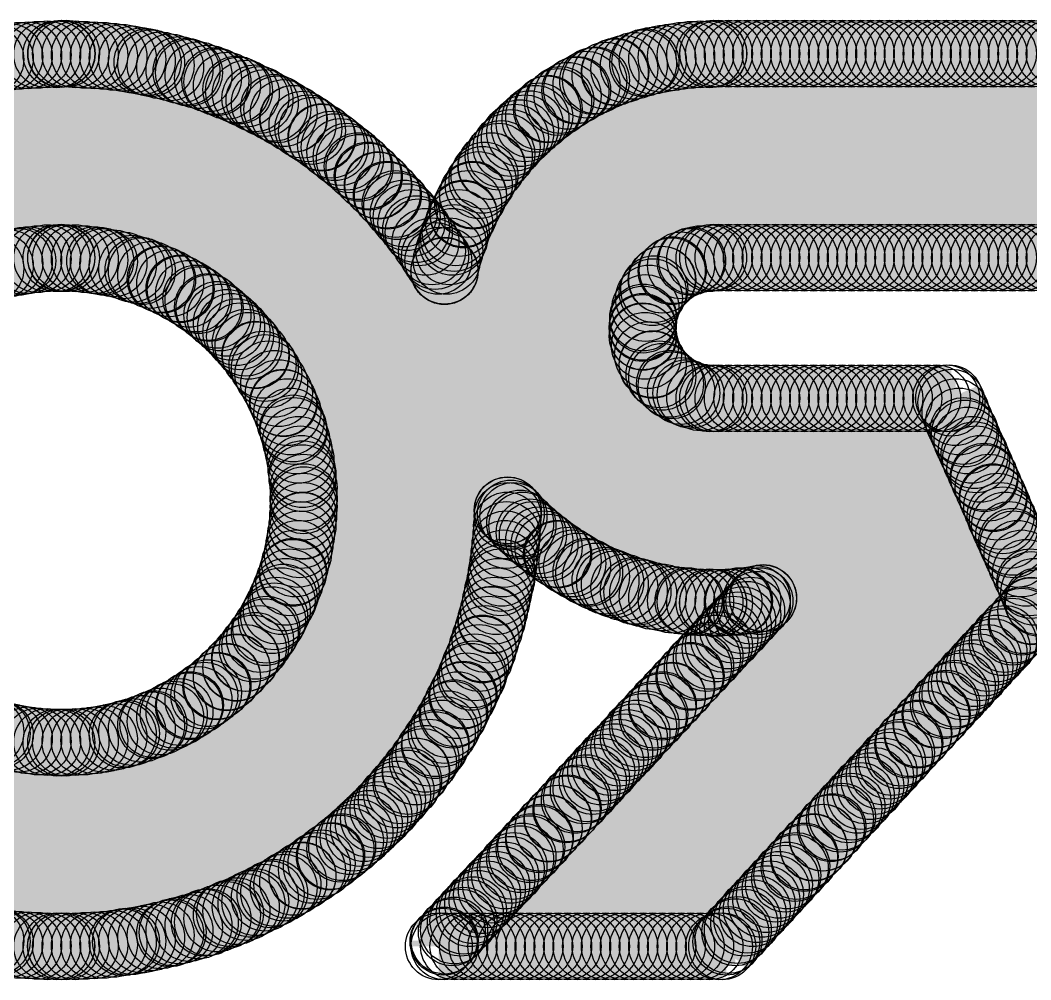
# Model space of a CAD drawing. Extents: x 100 to 134.1, y 89.7 to 148.
# Drawn here: x 130.424 to 131.935, y 115.037 to 116.472 of the extents above; entities that cross this region are included whole.
import ezdxf

# ---------------------------------------------------------------- set-up
doc = ezdxf.new("R2010")
doc.units = 0
doc.layers.get('0').update_dxf_attribs({"linetype": 'CONTINUOUS'})
doc.layers.add('SILK-BOTTOM_PHO', color=5, linetype='CONTINUOUS')

# ---------------------------------------------------------------- blocks, each defined once
blk = doc.blocks.new('ROUND_1')
blk.add_circle((0, 0), 0.05)

msp = doc.modelspace()

# ---------------------------------------------------------------- linework, layer by layer
at = {"layer": 'SILK-BOTTOM_PHO', "const_width": 0.100076}
for points in [[(130.48615, 116.421916, 0.2787557), (129.894838, 116.064538)], [(131.058412, 116.096542, 0.2637967), (130.485642, 116.421408)], [(131.460494, 116.421916, 0.3539943), (131.058666, 116.096542)], [(130.485642, 116.116862, 0.4142136), (130.122676, 115.753896)], [(130.8481, 115.753896, 0.4152423), (130.485642, 116.1161)], [(131.46024, 116.116862, 0.4142136), (131.35483, 116.011452)], [(131.35483, 116.011452, 0.410706), (131.46024, 115.906296)], [(130.123438, 115.753896, 0.412169), (130.485642, 115.391438)], [(130.485642, 115.391438, 0.4142136), (130.8481, 115.753896)], [(130.485642, 115.086638, 0.4076518), (131.1529, 115.73891)], [(131.153154, 115.738656, 0.213423), (131.460238, 115.60064)], [(131.459986, 115.60048, 0.0455174), (131.53467, 115.607292)], [(129.894584, 115.443508, 0.2778075), (130.485388, 115.086638)]]:
    msp.add_lwpolyline(points, format="xyb", dxfattribs=at)
for points in [[(130.614674, 116.409216), (130.356864, 116.409216)], [(130.379724, 116.41328), (130.379724, 116.100352)], [(130.393694, 116.414804), (130.393694, 116.104416)], [(130.407918, 116.41709), (130.407918, 116.108226)], [(130.422142, 116.418614), (130.422142, 116.110512)], [(130.436112, 116.419376), (130.436112, 116.113052)], [(130.450336, 116.420138), (130.450336, 116.114576)], [(130.46456, 116.4209), (130.46456, 116.1161)], [(130.47853, 116.4209), (130.47853, 116.1161)], [(130.492754, 116.421916), (130.492754, 116.1161)], [(130.506978, 116.4209), (130.506978, 116.1161)], [(130.520948, 116.420138), (130.520948, 116.114576)], [(130.535172, 116.419376), (130.535172, 116.113052)], [(130.549396, 116.418614), (130.549396, 116.110512)], [(130.56362, 116.41709), (130.56362, 116.108226)], [(130.57759, 116.415566), (130.57759, 116.105178)], [(130.591814, 116.41328), (130.591814, 116.100352)], [(130.606038, 116.41074), (130.606038, 116.096542)], [(130.620008, 116.407692), (130.620008, 116.090954)], [(131.355592, 116.407692), (131.355592, 116.024152)], [(132.290058, 116.409216), (131.358894, 116.409216)], [(131.369816, 116.411502), (131.369816, 116.065046)], [(131.38404, 116.414042), (131.38404, 116.083842)], [(131.398264, 116.416328), (131.398264, 116.096542)], [(131.412234, 116.418614), (131.412234, 116.105178)], [(131.426458, 116.420138), (131.426458, 116.110512)], [(131.440682, 116.4209), (131.440682, 116.114576)], [(131.454652, 116.4209), (131.454652, 116.1161)], [(132.290058, 116.421916), (131.46024, 116.421916)], [(131.468876, 116.421916), (131.468876, 116.116862)], [(131.4831, 116.421916), (131.4831, 116.116862)], [(131.49707, 116.421916), (131.49707, 116.116862)], [(131.511294, 116.421916), (131.511294, 116.116862)], [(131.525518, 116.421916), (131.525518, 116.116862)], [(131.539488, 116.421916), (131.539488, 116.116862)], [(131.553712, 116.421916), (131.553712, 116.116862)], [(131.567936, 116.421916), (131.567936, 116.116862)], [(131.58216, 116.421916), (131.58216, 116.116862)], [(131.59613, 116.421916), (131.59613, 116.116862)], [(131.610354, 116.421916), (131.610354, 116.116862)], [(131.624578, 116.421916), (131.624578, 116.116862)], [(131.638548, 116.421916), (131.638548, 116.116862)], [(131.652772, 116.421916), (131.652772, 116.116862)], [(131.666996, 116.421916), (131.666996, 116.116862)], [(131.680966, 116.421916), (131.680966, 116.116862)], [(131.69519, 116.421916), (131.69519, 116.116862)], [(131.709414, 116.421916), (131.709414, 116.116862)], [(131.723384, 116.421916), (131.723384, 116.116862)], [(131.737608, 116.421916), (131.737608, 116.116862)], [(131.751832, 116.421916), (131.751832, 116.116862)], [(131.766056, 116.421916), (131.766056, 116.116862)], [(131.780026, 116.421916), (131.780026, 116.116862)], [(131.79425, 116.421916), (131.79425, 116.116862)], [(131.808474, 116.421916), (131.808474, 116.116862)], [(131.822444, 116.421916), (131.822444, 116.116862)], [(131.836668, 116.421916), (131.836668, 116.116862)], [(131.850892, 116.421916), (131.850892, 116.116862)], [(131.864862, 116.421916), (131.864862, 116.116862)], [(131.879086, 116.421916), (131.879086, 116.116862)], [(131.89331, 116.421916), (131.89331, 116.116862)], [(131.90728, 116.421916), (131.90728, 116.116862)], [(131.921504, 116.421916), (131.921504, 116.116862)], [(131.935728, 116.421916), (131.935728, 116.116862)], [(131.949952, 116.421916), (131.949952, 116.116862)], [(131.963922, 116.421916), (131.963922, 116.116862)], [(131.978146, 116.421916), (131.978146, 116.116862)], [(130.67284, 116.394992), (130.298698, 116.394992)], [(130.634232, 116.40439), (130.634232, 116.084604)], [(130.648456, 116.401342), (130.648456, 116.078254)], [(130.662426, 116.397532), (130.662426, 116.070634)], [(130.67665, 116.393468), (130.67665, 116.06276)], [(131.313174, 116.39423), (131.313174, 115.628166)], [(132.290058, 116.394992), (131.313936, 116.394992)], [(131.327398, 116.399056), (131.327398, 115.62334)], [(131.341622, 116.403628), (131.341622, 115.618514)], [(130.71602, 116.381022), (130.255518, 116.381022)], [(130.690874, 116.389658), (130.690874, 116.053108)], [(130.705098, 116.384832), (130.705098, 116.042948)], [(130.719068, 116.379244), (130.719068, 116.031264)], [(132.290058, 116.381022), (131.280916, 116.381022)], [(131.28498, 116.381784), (131.28498, 115.63985)], [(131.299204, 116.388896), (131.299204, 115.6335)], [(130.751326, 116.366798), (130.219958, 116.366798)], [(130.733292, 116.37391), (130.733292, 116.019326)], [(130.747516, 116.368322), (130.747516, 116.005356)], [(130.761486, 116.361972), (130.761486, 115.989608)], [(132.290058, 116.366798), (131.254246, 116.366798)], [(131.256786, 116.36756), (131.256786, 115.654836)], [(131.270756, 116.375434), (131.270756, 115.646962)], [(130.78206, 116.352574), (130.189478, 116.352574)], [(130.77571, 116.355114), (130.77571, 115.971574)], [(130.789934, 116.348002), (130.789934, 115.951762)], [(131.228338, 116.349526), (131.228338, 115.67287)], [(132.290058, 116.352574), (131.23164, 116.352574)], [(131.242562, 116.358924), (131.242562, 115.663472)], [(130.80873, 116.338604), (130.162808, 116.338604)], [(130.803904, 116.34089), (130.803904, 115.92814)], [(130.818128, 116.333016), (130.818128, 115.899184)], [(132.290058, 116.338604), (131.211828, 116.338604)], [(131.214114, 116.339366), (131.214114, 115.68303)], [(130.833114, 116.32438), (130.138424, 116.32438)], [(130.832352, 116.32438), (130.832352, 115.861338)], [(131.18592, 116.316506), (131.18592, 115.70589)], [(132.290058, 116.32438), (131.194556, 116.32438)], [(131.200144, 116.32819), (131.200144, 115.693952)], [(130.854958, 116.310156), (130.116326, 116.310156)], [(130.846322, 116.315744), (130.846322, 115.793012)], [(130.860546, 116.306346), (130.860546, 115.201192)], [(131.171696, 116.303044), (131.171696, 115.719098)], [(132.290058, 116.310156), (131.178808, 116.310156)], [(130.875532, 116.296186), (130.096006, 116.296186)], [(130.87477, 116.296948), (130.87477, 115.210844)], [(131.157726, 116.288312), (131.157726, 115.734084)], [(132.290058, 116.296186), (131.163822, 116.296186)], [(130.894328, 116.281962), (130.076956, 116.281962)], [(130.888994, 116.285772), (130.888994, 115.221766)], [(130.902964, 116.27485), (130.902964, 115.232688)], [(131.143502, 116.271802), (131.143502, 115.637564)], [(132.290058, 116.281962), (131.151376, 116.281962)], [(130.912362, 116.267738), (130.058922, 116.267738)], [(130.917188, 116.263928), (130.917188, 115.243864)], [(132.290058, 116.267738), (131.139692, 116.267738)], [(130.928872, 116.253514), (130.042412, 116.253514)], [(130.931412, 116.251228), (130.931412, 115.25631)], [(132.290058, 116.253514), (131.128516, 116.253514)], [(131.129278, 116.253514), (131.129278, 115.575334)], [(130.943858, 116.239544), (130.027426, 116.239544)], [(130.945382, 116.23802), (130.945382, 115.269772)], [(131.115308, 116.233194), (131.115308, 115.53063)], [(132.290058, 116.239544), (131.118356, 116.239544)], [(130.972306, 116.211096), (129.999232, 116.211096)], [(130.958844, 116.22532), (130.012694, 116.22532)], [(130.959606, 116.224558), (130.959606, 115.28298)], [(132.290058, 116.211096), (131.101084, 116.211096)], [(132.290058, 116.22532), (131.10972, 116.22532)], [(130.985514, 116.197126), (129.98577, 116.197126)], [(130.97383, 116.209572), (130.97383, 115.297966)], [(132.290058, 116.197126), (131.093972, 116.197126)], [(131.101084, 116.209572), (131.101084, 115.493546)], [(130.997452, 116.182902), (129.974086, 116.182902)], [(130.9878, 116.193824), (130.9878, 115.313714)], [(132.290058, 116.182902), (131.08686, 116.182902)], [(131.08686, 116.181378), (131.08686, 115.463066)], [(131.009136, 116.168678), (129.962402, 116.168678)], [(131.002024, 116.177314), (131.002024, 115.330224)], [(132.290058, 116.168678), (131.08051, 116.168678)], [(131.020058, 116.154708), (129.951226, 116.154708)], [(131.016248, 116.15928), (131.016248, 115.348258)], [(132.290058, 116.154708), (131.075176, 116.154708)], [(131.030218, 116.140484), (129.941066, 116.140484)], [(131.030218, 116.140484), (131.030218, 115.367054)], [(132.290058, 116.140484), (131.07035, 116.140484)], [(131.07289, 116.146072), (131.07289, 115.43538)], [(131.03987, 116.12626), (129.931668, 116.12626)], [(132.290058, 116.12626), (131.065778, 116.12626)], [(130.427476, 116.112036), (129.92227, 116.112036)], [(131.049268, 116.112036), (130.543808, 116.112036)], [(131.044442, 116.119148), (131.044442, 115.387628)], [(131.428744, 116.112036), (131.061714, 116.112036)], [(131.985258, 116.116862), (131.46024, 116.116862)], [(131.399788, 116.098066), (130.601212, 116.098066)], [(131.058666, 116.097304), (131.058666, 115.410234)], [(131.383278, 116.083842), (130.636518, 116.083842)], [(131.372102, 116.069618), (130.664204, 116.069618)], [(131.364228, 116.055648), (130.687572, 116.055648)], [(131.358894, 116.041424), (130.707384, 116.041424)], [(131.355592, 116.0272), (130.723894, 116.0272)], [(131.35483, 116.01323), (130.739642, 116.01323)], [(131.35483, 115.999006), (130.75285, 115.999006)], [(131.358132, 115.984782), (130.76555, 115.984782)], [(131.355592, 115.998244), (131.355592, 115.614704)], [(131.362704, 115.970812), (130.776472, 115.970812)], [(131.369816, 115.956588), (130.786632, 115.956588)], [(131.369816, 115.95735), (131.369816, 115.61064)], [(131.379976, 115.942364), (130.795268, 115.942364)], [(131.395724, 115.92814), (130.803904, 115.92814)], [(131.38404, 115.938554), (131.38404, 115.608354)], [(131.398264, 115.925854), (131.398264, 115.605306)], [(131.420108, 115.91417), (130.811016, 115.91417)], [(131.412234, 115.917218), (131.412234, 115.603782)], [(131.426458, 115.91163), (131.426458, 115.602004)], [(131.816348, 115.899946), (130.817366, 115.899946)], [(131.440682, 115.90782), (131.440682, 115.601242)], [(131.454652, 115.906296), (131.454652, 115.601242)], [(131.813046, 115.906296), (131.46024, 115.906296)], [(131.468876, 115.906296), (131.468876, 115.60048)], [(131.4831, 115.906296), (131.4831, 115.601242)], [(131.49707, 115.906296), (131.49707, 115.602004)], [(131.511294, 115.906296), (131.511294, 115.603782)], [(131.525518, 115.906296), (131.525518, 115.606068)], [(131.539488, 115.906296), (131.539488, 115.15725)], [(131.553712, 115.906296), (131.553712, 115.172998)], [(131.567936, 115.906296), (131.567936, 115.187984)], [(131.58216, 115.906296), (131.58216, 115.203732)], [(131.59613, 115.906296), (131.59613, 115.218718)], [(131.610354, 115.906296), (131.610354, 115.234212)], [(131.624578, 115.906296), (131.624578, 115.249198)], [(131.638548, 115.906296), (131.638548, 115.264946)], [(131.652772, 115.906296), (131.652772, 115.280694)], [(131.666996, 115.906296), (131.666996, 115.29568)], [(131.680966, 115.906296), (131.680966, 115.311428)], [(131.69519, 115.906296), (131.69519, 115.32616)], [(131.709414, 115.906296), (131.709414, 115.341908)], [(131.723384, 115.906296), (131.723384, 115.356894)], [(131.737608, 115.906296), (131.737608, 115.372642)], [(131.751832, 115.906296), (131.751832, 115.38839)], [(131.766056, 115.906296), (131.766056, 115.403376)], [(131.780026, 115.906296), (131.780026, 115.41887)], [(131.79425, 115.906296), (131.79425, 115.433856)], [(131.808474, 115.906296), (131.808474, 115.449604)], [(131.813046, 115.906296), (131.947412, 115.60048)], [(131.822444, 115.885722), (130.823716, 115.885722)], [(131.822444, 115.885722), (131.822444, 115.46459)], [(131.828032, 115.871752), (130.828288, 115.871752)], [(131.834382, 115.857528), (130.833114, 115.857528)], [(131.836668, 115.853718), (131.836668, 115.480338)], [(131.840478, 115.843304), (130.836924, 115.843304)], [(131.846828, 115.829334), (130.840226, 115.829334)], [(131.850892, 115.82146), (131.850892, 115.495324)], [(131.853178, 115.81511), (130.843274, 115.81511)], [(131.859528, 115.800886), (130.844798, 115.800886)], [(131.864862, 115.789202), (131.864862, 115.511072)], [(131.865624, 115.786916), (130.846322, 115.786916)], [(131.871974, 115.772692), (130.8481, 115.772692)], [(131.878324, 115.758468), (130.8481, 115.758468)], [(131.884674, 115.744244), (130.8481, 115.744244)], [(131.879086, 115.756944), (131.879086, 115.526566)], [(131.1529, 115.730274), (130.847338, 115.730274)], [(131.890008, 115.730274), (131.161536, 115.730274)], [(131.152138, 115.71605), (130.846322, 115.71605)], [(130.846322, 115.715288), (130.846322, 115.191794)], [(131.896358, 115.71605), (131.174998, 115.71605)], [(131.89331, 115.723924), (131.89331, 115.541552)], [(131.151376, 115.701826), (130.844036, 115.701826)], [(131.902708, 115.701826), (131.190746, 115.701826)], [(131.149852, 115.687856), (130.84175, 115.687856)], [(131.909058, 115.687856), (131.208018, 115.687856)], [(131.90728, 115.691666), (131.90728, 115.5573)], [(131.148328, 115.673632), (130.839464, 115.673632)], [(131.915154, 115.673632), (131.226814, 115.673632)], [(131.14655, 115.659408), (130.8354, 115.659408)], [(131.921504, 115.659408), (131.249674, 115.659408)], [(131.921504, 115.659408), (131.921504, 115.572286)], [(131.144264, 115.645438), (130.83159, 115.645438)], [(130.832352, 115.646962), (130.832352, 115.183158)], [(131.927854, 115.645438), (131.27482, 115.645438)], [(131.141978, 115.631214), (130.826764, 115.631214)], [(131.934204, 115.631214), (131.306062, 115.631214)], [(131.935728, 115.62715), (131.935728, 115.588034)], [(130.818128, 115.608354), (130.818128, 115.174522)], [(131.138676, 115.61699), (130.821176, 115.61699)], [(131.534916, 115.607592), (131.05003, 115.086638)], [(131.9403, 115.61699), (131.346956, 115.61699)], [(131.135628, 115.60302), (130.81508, 115.60302)], [(131.498848, 115.60302), (131.42341, 115.60302)], [(131.947412, 115.60048), (131.473702, 115.086638)], [(131.525518, 115.597432), (131.525518, 115.142264)], [(131.945888, 115.60302), (131.529328, 115.60302)], [(130.803904, 115.58016), (130.803904, 115.166648)], [(131.13258, 115.588796), (130.807968, 115.588796)], [(131.511294, 115.582446), (131.511294, 115.126516)], [(131.935728, 115.588796), (131.516882, 115.588796)], [(131.128516, 115.574572), (130.800856, 115.574572)], [(131.49707, 115.566698), (131.49707, 115.111022)], [(131.923028, 115.574572), (131.50342, 115.574572)], [(131.11988, 115.546378), (130.782822, 115.546378)], [(130.789934, 115.556538), (130.789934, 115.159536)], [(131.124706, 115.560348), (130.79222, 115.560348)], [(131.896358, 115.546378), (131.47675, 115.546378)], [(131.4831, 115.551712), (131.4831, 115.096036)], [(131.90982, 115.560348), (131.490212, 115.560348)], [(131.115308, 115.532154), (130.7719, 115.532154)], [(130.77571, 115.536218), (130.77571, 115.152678)], [(131.883912, 115.532154), (131.46405, 115.532154)], [(131.468876, 115.53698), (131.468876, 115.086638)], [(131.110482, 115.51793), (130.760724, 115.51793)], [(130.761486, 115.51793), (130.761486, 115.145566)], [(131.87045, 115.51793), (131.450842, 115.51793)], [(131.454652, 115.521232), (131.454652, 115.086638)], [(131.104132, 115.50396), (130.747516, 115.50396)], [(130.747516, 115.503198), (130.747516, 115.139216)], [(131.858004, 115.50396), (131.43738, 115.50396)], [(131.440682, 115.506246), (131.440682, 115.086638)], [(131.098798, 115.489736), (130.733292, 115.489736)], [(130.733292, 115.488974), (130.733292, 115.133628)], [(131.844542, 115.489736), (131.424934, 115.489736)], [(131.426458, 115.49126), (131.426458, 115.086638)], [(131.092448, 115.475512), (130.717544, 115.475512)], [(130.719068, 115.476274), (130.719068, 115.128294)], [(131.831842, 115.475512), (131.411472, 115.475512)], [(131.412234, 115.475512), (131.412234, 115.086638)], [(131.085336, 115.461542), (130.69951, 115.461542)], [(130.705098, 115.465352), (130.705098, 115.122706)], [(131.818634, 115.461542), (131.398264, 115.461542)], [(131.398264, 115.460526), (131.398264, 115.086638)], [(130.67665, 115.445794), (130.67665, 115.11407)], [(131.078224, 115.447318), (130.678174, 115.447318)], [(130.690874, 115.455192), (130.690874, 115.11788)], [(131.38404, 115.445032), (131.38404, 115.086638)], [(131.805172, 115.447318), (131.384802, 115.447318)], [(130.648456, 115.430046), (130.648456, 115.106196)], [(131.071112, 115.433094), (130.65379, 115.433094)], [(130.662426, 115.437158), (130.662426, 115.11026)], [(131.369816, 115.430046), (131.369816, 115.086638)], [(131.792726, 115.433094), (131.372102, 115.433094)], [(130.606038, 115.412012), (130.606038, 115.096798)], [(130.620008, 115.417346), (130.620008, 115.099846)], [(131.063238, 115.41887), (130.62331, 115.41887)], [(130.634232, 115.422934), (130.634232, 115.103148)], [(131.355592, 115.41506), (131.355592, 115.086638)], [(131.779264, 115.41887), (131.358894, 115.41887)], [(130.389122, 115.4049), (129.916682, 115.4049)], [(130.379724, 115.407186), (130.379724, 115.094512)], [(130.393694, 115.403376), (130.393694, 115.092734)], [(130.407918, 115.400074), (130.407918, 115.090448)], [(130.422142, 115.397026), (130.422142, 115.088924)], [(130.549396, 115.397026), (130.549396, 115.088924)], [(130.56362, 115.400074), (130.56362, 115.090448)], [(130.57759, 115.403376), (130.57759, 115.092734)], [(131.054602, 115.4049), (130.582416, 115.4049)], [(130.591814, 115.407186), (130.591814, 115.094512)], [(131.341622, 115.399312), (131.341622, 115.086638)], [(131.766818, 115.4049), (131.345432, 115.4049)], [(131.045204, 115.390676), (129.925318, 115.390676)], [(130.436112, 115.39474), (130.436112, 115.088162)], [(130.450336, 115.392962), (130.450336, 115.0874)], [(130.46456, 115.3922), (130.46456, 115.086638)], [(130.47853, 115.391438), (130.47853, 115.086638)], [(130.492754, 115.391438), (130.492754, 115.086638)], [(130.506978, 115.3922), (130.506978, 115.086638)], [(130.520948, 115.392962), (130.520948, 115.0874)], [(130.535172, 115.39474), (130.535172, 115.088162)], [(131.327398, 115.384326), (131.327398, 115.086638)], [(131.753356, 115.390676), (131.332986, 115.390676)], [(131.035806, 115.376452), (129.934716, 115.376452)], [(131.313174, 115.369594), (131.313174, 115.086638)], [(131.74091, 115.376452), (131.319524, 115.376452)], [(131.026408, 115.362482), (129.94513, 115.362482)], [(131.299204, 115.353846), (131.299204, 115.086638)], [(131.727448, 115.362482), (131.306062, 115.362482)], [(131.015486, 115.348258), (129.95529, 115.348258)], [(131.28498, 115.33886), (131.28498, 115.086638)], [(131.714748, 115.348258), (131.292854, 115.348258)], [(131.00431, 115.334034), (129.966974, 115.334034)], [(130.992626, 115.320064), (129.978912, 115.320064)], [(131.688078, 115.320064), (131.266946, 115.320064)], [(131.270756, 115.323112), (131.270756, 115.086638)], [(131.70154, 115.334034), (131.280154, 115.334034)], [(130.979926, 115.30584), (129.990596, 115.30584)], [(131.675632, 115.30584), (131.253484, 115.30584)], [(131.256786, 115.308126), (131.256786, 115.086638)], [(130.96748, 115.291616), (130.004058, 115.291616)], [(131.66217, 115.291616), (131.241038, 115.291616)], [(131.242562, 115.29314), (131.242562, 115.086638)], [(130.953256, 115.277646), (130.018028, 115.277646)], [(131.649724, 115.277646), (131.227576, 115.277646)], [(131.228338, 115.277646), (131.228338, 115.086638)], [(130.93827, 115.263422), (130.033014, 115.263422)], [(131.636262, 115.263422), (131.214114, 115.263422)], [(131.214114, 115.26266), (131.214114, 115.086638)], [(130.922776, 115.249198), (130.048762, 115.249198)], [(131.200144, 115.246912), (131.200144, 115.086638)], [(131.623816, 115.249198), (131.200906, 115.249198)], [(130.905504, 115.234974), (130.066034, 115.234974)], [(131.18592, 115.231926), (131.18592, 115.086638)], [(131.610354, 115.234974), (131.188206, 115.234974)], [(130.887216, 115.221004), (130.084068, 115.221004)], [(131.171696, 115.21694), (131.171696, 115.086638)], [(131.596892, 115.221004), (131.174998, 115.221004)], [(130.867658, 115.20678), (130.10388, 115.20678)], [(131.157726, 115.201192), (131.157726, 115.086638)], [(131.584446, 115.20678), (131.161536, 115.20678)], [(130.846322, 115.192556), (130.1242, 115.192556)], [(131.143502, 115.18646), (131.143502, 115.086638)], [(131.570984, 115.192556), (131.14909, 115.192556)], [(130.823716, 115.178586), (130.147822, 115.178586)], [(131.129278, 115.171474), (131.129278, 115.086638)], [(131.558538, 115.178586), (131.135628, 115.178586)], [(130.79857, 115.164362), (130.172968, 115.164362)], [(131.115308, 115.155726), (131.115308, 115.086638)], [(131.545076, 115.164362), (131.122166, 115.164362)], [(130.770122, 115.150138), (130.201162, 115.150138)], [(131.101084, 115.14074), (131.101084, 115.086638)], [(131.53263, 115.150138), (131.108958, 115.150138)], [(130.737864, 115.136168), (130.23342, 115.136168)], [(131.08686, 115.124992), (131.08686, 115.086638)], [(131.519168, 115.136168), (131.096258, 115.136168)], [(130.700272, 115.121944), (130.271266, 115.121944)], [(131.07289, 115.11026), (131.07289, 115.086638)], [(131.506468, 115.121944), (131.08305, 115.121944)], [(130.652266, 115.10772), (130.319018, 115.10772)], [(130.582416, 115.09375), (130.389122, 115.09375)], [(131.479798, 115.09375), (131.057142, 115.09375)], [(131.058666, 115.095274), (131.058666, 115.086638)], [(131.49326, 115.10772), (131.069588, 115.10772)], [(131.473702, 115.086638), (131.05003, 115.086638)]]:
    msp.add_lwpolyline(points, dxfattribs=at)

# ---------------------------------------------------------------- block references
at = {"layer": 'SILK-BOTTOM_PHO'}
for p in [(130.379724, 116.41328), (130.393694, 116.414804), (130.407918, 116.41709), (130.422142, 116.418614), (130.436112, 116.419376), (130.450336, 116.420138), (130.46456, 116.4209), (130.47853, 116.4209), (130.485642, 116.421916), (130.485642, 116.421408), (130.48615, 116.421916), (130.492754, 116.421916), (130.506978, 116.4209), (130.520948, 116.420138), (130.535172, 116.419376), (130.549396, 116.418614), (130.56362, 116.41709), (130.57759, 116.415566), (130.591814, 116.41328), (130.606038, 116.41074), (130.614674, 116.409216), (130.620008, 116.407692), (131.355592, 116.407692), (131.358894, 116.409216), (131.369816, 116.411502), (131.38404, 116.414042), (131.398264, 116.416328), (131.412234, 116.418614), (131.426458, 116.420138), (131.440682, 116.4209), (131.454652, 116.4209), (131.46024, 116.421916), (131.46024, 116.421916), (131.460494, 116.421916), (131.468876, 116.421916), (131.4831, 116.421916), (131.49707, 116.421916), (131.511294, 116.421916), (131.525518, 116.421916), (131.539488, 116.421916), (131.553712, 116.421916), (131.567936, 116.421916), (131.58216, 116.421916), (131.59613, 116.421916), (131.610354, 116.421916), (131.624578, 116.421916), (131.638548, 116.421916), (131.652772, 116.421916), (131.666996, 116.421916), (131.680966, 116.421916), (131.69519, 116.421916), (131.709414, 116.421916), (131.723384, 116.421916), (131.737608, 116.421916), (131.751832, 116.421916), (131.766056, 116.421916), (131.780026, 116.421916), (131.79425, 116.421916), (131.808474, 116.421916), (131.822444, 116.421916), (131.836668, 116.421916), (131.850892, 116.421916), (131.864862, 116.421916), (131.879086, 116.421916), (131.89331, 116.421916), (131.90728, 116.421916), (131.921504, 116.421916), (131.935728, 116.421916), (131.949952, 116.421916), (131.963922, 116.421916), (131.978146, 116.421916), (130.634232, 116.40439), (130.648456, 116.401342), (130.662426, 116.397532), (130.67284, 116.394992), (130.67665, 116.393468), (131.313174, 116.39423), (131.313936, 116.394992), (131.327398, 116.399056), (131.341622, 116.403628), (130.690874, 116.389658), (130.705098, 116.384832), (130.71602, 116.381022), (130.719068, 116.379244), (131.280916, 116.381022), (131.28498, 116.381784), (131.299204, 116.388896), (130.733292, 116.37391), (130.747516, 116.368322), (130.751326, 116.366798), (130.761486, 116.361972), (131.254246, 116.366798), (131.256786, 116.36756), (131.270756, 116.375434), (130.77571, 116.355114), (130.78206, 116.352574), (130.789934, 116.348002), (131.228338, 116.349526), (131.23164, 116.352574), (131.242562, 116.358924), (130.803904, 116.34089), (130.80873, 116.338604), (130.818128, 116.333016), (131.211828, 116.338604), (131.214114, 116.339366), (130.832352, 116.32438), (130.833114, 116.32438), (131.18592, 116.316506), (131.194556, 116.32438), (131.200144, 116.32819), (130.846322, 116.315744), (130.854958, 116.310156), (130.860546, 116.306346), (131.171696, 116.303044), (131.178808, 116.310156), (130.87477, 116.296948), (130.875532, 116.296186), (131.157726, 116.288312), (131.163822, 116.296186), (130.888994, 116.285772), (130.894328, 116.281962), (130.902964, 116.27485), (131.143502, 116.271802), (131.151376, 116.281962), (130.912362, 116.267738), (130.917188, 116.263928), (131.139692, 116.267738), (130.928872, 116.253514), (130.931412, 116.251228), (131.128516, 116.253514), (131.129278, 116.253514), (130.943858, 116.239544), (130.945382, 116.23802), (131.115308, 116.233194), (131.118356, 116.239544), (130.958844, 116.22532), (130.959606, 116.224558), (130.972306, 116.211096), (131.101084, 116.211096), (131.10972, 116.22532), (130.97383, 116.209572), (130.985514, 116.197126), (131.093972, 116.197126), (131.101084, 116.209572), (130.9878, 116.193824), (130.997452, 116.182902), (131.08686, 116.182902), (131.08686, 116.181378), (131.002024, 116.177314), (131.009136, 116.168678), (131.08051, 116.168678), (131.016248, 116.15928), (131.020058, 116.154708), (131.075176, 116.154708), (131.030218, 116.140484), (131.030218, 116.140484), (131.07035, 116.140484), (131.07289, 116.146072), (131.03987, 116.12626), (131.065778, 116.12626), (130.407918, 116.108226), (130.422142, 116.110512), (130.427476, 116.112036), (130.436112, 116.113052), (130.450336, 116.114576), (130.46456, 116.1161), (130.47853, 116.1161), (130.485642, 116.116862), (130.485642, 116.116862), (130.485642, 116.1161), (130.492754, 116.1161), (130.506978, 116.1161), (130.520948, 116.114576), (130.535172, 116.113052), (130.543808, 116.112036), (130.549396, 116.110512), (130.56362, 116.108226), (130.57759, 116.105178), (131.044442, 116.119148), (131.049268, 116.112036), (131.061714, 116.112036), (131.412234, 116.105178), (131.426458, 116.110512), (131.428744, 116.112036), (131.440682, 116.114576), (131.454652, 116.1161), (131.46024, 116.116862), (131.46024, 116.116862), (131.46024, 116.116862), (131.468876, 116.116862), (131.4831, 116.116862), (131.49707, 116.116862), (131.511294, 116.116862), (131.525518, 116.116862), (131.539488, 116.116862), (131.553712, 116.116862), (131.567936, 116.116862), (131.58216, 116.116862), (131.59613, 116.116862), (131.610354, 116.116862), (131.624578, 116.116862), (131.638548, 116.116862), (131.652772, 116.116862), (131.666996, 116.116862), (131.680966, 116.116862), (131.69519, 116.116862), (131.709414, 116.116862), (131.723384, 116.116862), (131.737608, 116.116862), (131.751832, 116.116862), (131.766056, 116.116862), (131.780026, 116.116862), (131.79425, 116.116862), (131.808474, 116.116862), (131.822444, 116.116862), (131.836668, 116.116862), (131.850892, 116.116862), (131.864862, 116.116862), (131.879086, 116.116862), (131.89331, 116.116862), (131.90728, 116.116862), (131.921504, 116.116862), (131.935728, 116.116862), (131.949952, 116.116862), (131.963922, 116.116862), (131.978146, 116.116862), (130.379724, 116.100352), (130.393694, 116.104416), (130.591814, 116.100352), (130.601212, 116.098066), (130.606038, 116.096542), (130.620008, 116.090954), (131.058412, 116.096542), (131.058666, 116.097304), (131.058666, 116.096542), (131.058666, 116.096542), (131.398264, 116.096542), (131.399788, 116.098066), (130.634232, 116.084604), (130.636518, 116.083842), (130.648456, 116.078254), (131.383278, 116.083842), (131.38404, 116.083842), (130.662426, 116.070634), (130.664204, 116.069618), (130.67665, 116.06276), (131.369816, 116.065046), (131.372102, 116.069618), (130.687572, 116.055648), (130.690874, 116.053108), (131.364228, 116.055648), (130.705098, 116.042948), (130.707384, 116.041424), (130.719068, 116.031264), (131.358894, 116.041424), (130.723894, 116.0272), (130.733292, 116.019326), (131.355592, 116.0272), (131.355592, 116.024152), (130.739642, 116.01323), (130.747516, 116.005356), (131.35483, 116.01323), (131.35483, 116.011452), (131.35483, 116.011452), (130.75285, 115.999006), (130.761486, 115.989608), (130.76555, 115.984782), (131.35483, 115.999006), (131.355592, 115.998244), (131.358132, 115.984782), (130.77571, 115.971574), (130.776472, 115.970812), (131.362704, 115.970812), (130.786632, 115.956588), (131.369816, 115.95735), (131.369816, 115.956588), (130.789934, 115.951762), (130.795268, 115.942364), (131.379976, 115.942364), (130.803904, 115.92814), (130.803904, 115.92814), (131.38404, 115.938554), (131.395724, 115.92814), (131.398264, 115.925854), (130.811016, 115.91417), (131.412234, 115.917218), (131.420108, 115.91417), (131.426458, 115.91163), (130.817366, 115.899946), (130.818128, 115.899184), (131.440682, 115.90782), (131.454652, 115.906296), (131.46024, 115.906296), (131.46024, 115.906296), (131.468876, 115.906296), (131.4831, 115.906296), (131.49707, 115.906296), (131.511294, 115.906296), (131.525518, 115.906296), (131.539488, 115.906296), (131.553712, 115.906296), (131.567936, 115.906296), (131.58216, 115.906296), (131.59613, 115.906296), (131.610354, 115.906296), (131.624578, 115.906296), (131.638548, 115.906296), (131.652772, 115.906296), (131.666996, 115.906296), (131.680966, 115.906296), (131.69519, 115.906296), (131.709414, 115.906296), (131.723384, 115.906296), (131.737608, 115.906296), (131.751832, 115.906296), (131.766056, 115.906296), (131.780026, 115.906296), (131.79425, 115.906296), (131.808474, 115.906296), (131.813046, 115.906296), (131.813046, 115.906296), (131.816348, 115.899946), (130.823716, 115.885722), (131.822444, 115.885722), (131.822444, 115.885722), (130.828288, 115.871752), (131.828032, 115.871752), (130.832352, 115.861338), (130.833114, 115.857528), (131.834382, 115.857528), (131.836668, 115.853718), (130.836924, 115.843304), (131.840478, 115.843304), (130.840226, 115.829334), (131.846828, 115.829334), (131.850892, 115.82146), (130.843274, 115.81511), (131.853178, 115.81511), (130.844798, 115.800886), (130.846322, 115.793012), (131.859528, 115.800886), (131.864862, 115.789202), (130.846322, 115.786916), (130.8481, 115.772692), (131.865624, 115.786916), (131.871974, 115.772692), (130.8481, 115.758468), (131.878324, 115.758468), (130.8481, 115.753896), (130.8481, 115.753896), (130.8481, 115.753896), (130.8481, 115.744244), (131.879086, 115.756944), (131.884674, 115.744244), (130.847338, 115.730274), (131.1529, 115.73891), (131.1529, 115.73891), (131.1529, 115.730274), (131.153154, 115.738656), (131.157726, 115.734084), (131.161536, 115.730274), (131.890008, 115.730274), (130.846322, 115.71605), (130.846322, 115.715288), (131.152138, 115.71605), (131.171696, 115.719098), (131.174998, 115.71605), (131.89331, 115.723924), (131.896358, 115.71605), (130.844036, 115.701826), (131.151376, 115.701826), (131.18592, 115.70589), (131.190746, 115.701826), (131.902708, 115.701826), (130.84175, 115.687856), (131.149852, 115.687856), (131.200144, 115.693952), (131.208018, 115.687856), (131.214114, 115.68303), (131.90728, 115.691666), (131.909058, 115.687856), (130.839464, 115.673632), (131.148328, 115.673632), (131.226814, 115.673632), (131.228338, 115.67287), (131.915154, 115.673632), (130.8354, 115.659408), (131.14655, 115.659408), (131.242562, 115.663472), (131.249674, 115.659408), (131.256786, 115.654836), (131.921504, 115.659408), (131.921504, 115.659408), (130.83159, 115.645438), (130.832352, 115.646962), (131.143502, 115.637564), (131.144264, 115.645438), (131.270756, 115.646962), (131.27482, 115.645438), (131.28498, 115.63985), (131.927854, 115.645438), (130.826764, 115.631214), (131.141978, 115.631214), (131.299204, 115.6335), (131.306062, 115.631214), (131.313174, 115.628166), (131.327398, 115.62334), (131.934204, 115.631214), (131.935728, 115.62715), (130.818128, 115.608354), (130.821176, 115.61699), (131.138676, 115.61699), (131.341622, 115.618514), (131.346956, 115.61699), (131.355592, 115.614704), (131.369816, 115.61064), (131.38404, 115.608354), (131.53467, 115.607292), (131.534916, 115.607592), (131.9403, 115.61699), (130.81508, 115.60302), (131.135628, 115.60302), (131.398264, 115.605306), (131.412234, 115.603782), (131.42341, 115.60302), (131.426458, 115.602004), (131.440682, 115.601242), (131.454652, 115.601242), (131.459986, 115.60048), (131.460238, 115.60064), (131.46024, 115.60048), (131.468876, 115.60048), (131.4831, 115.601242), (131.49707, 115.602004), (131.498848, 115.60302), (131.511294, 115.603782), (131.525518, 115.606068), (131.525518, 115.597432), (131.529328, 115.60302), (131.945888, 115.60302), (131.947412, 115.60048), (130.803904, 115.58016), (130.807968, 115.588796), (131.13258, 115.588796), (131.511294, 115.582446), (131.516882, 115.588796), (131.935728, 115.588796), (131.935728, 115.588034), (130.800856, 115.574572), (131.128516, 115.574572), (131.129278, 115.575334), (131.49707, 115.566698), (131.50342, 115.574572), (131.921504, 115.572286), (131.923028, 115.574572), (130.782822, 115.546378), (130.789934, 115.556538), (130.79222, 115.560348), (131.11988, 115.546378), (131.124706, 115.560348), (131.47675, 115.546378), (131.4831, 115.551712), (131.490212, 115.560348), (131.896358, 115.546378), (131.90728, 115.5573), (131.90982, 115.560348), (130.7719, 115.532154), (130.77571, 115.536218), (131.115308, 115.532154), (131.46405, 115.532154), (131.468876, 115.53698), (131.883912, 115.532154), (131.89331, 115.541552), (130.760724, 115.51793), (130.761486, 115.51793), (131.110482, 115.51793), (131.115308, 115.53063), (131.450842, 115.51793), (131.454652, 115.521232), (131.87045, 115.51793), (131.879086, 115.526566), (130.747516, 115.50396), (130.747516, 115.503198), (131.104132, 115.50396), (131.43738, 115.50396), (131.440682, 115.506246), (131.858004, 115.50396), (131.864862, 115.511072), (130.733292, 115.489736), (130.733292, 115.488974), (131.098798, 115.489736), (131.101084, 115.493546), (131.424934, 115.489736), (131.426458, 115.49126), (131.844542, 115.489736), (131.850892, 115.495324), (130.717544, 115.475512), (130.719068, 115.476274), (131.092448, 115.475512), (131.411472, 115.475512), (131.412234, 115.475512), (131.831842, 115.475512), (131.836668, 115.480338), (130.69951, 115.461542), (130.705098, 115.465352), (131.085336, 115.461542), (131.08686, 115.463066), (131.398264, 115.461542), (131.398264, 115.460526), (131.818634, 115.461542), (131.822444, 115.46459), (130.67665, 115.445794), (130.678174, 115.447318), (130.690874, 115.455192), (131.078224, 115.447318), (131.38404, 115.445032), (131.384802, 115.447318), (131.805172, 115.447318), (131.808474, 115.449604), (130.648456, 115.430046), (130.65379, 115.433094), (130.662426, 115.437158), (131.071112, 115.433094), (131.07289, 115.43538), (131.369816, 115.430046), (131.372102, 115.433094), (131.792726, 115.433094), (131.79425, 115.433856), (130.606038, 115.412012), (130.620008, 115.417346), (130.62331, 115.41887), (130.634232, 115.422934), (131.058666, 115.410234), (131.063238, 115.41887), (131.355592, 115.41506), (131.358894, 115.41887), (131.779264, 115.41887), (131.780026, 115.41887), (130.379724, 115.407186), (130.389122, 115.4049), (130.393694, 115.403376), (130.407918, 115.400074), (130.422142, 115.397026), (130.549396, 115.397026), (130.56362, 115.400074), (130.57759, 115.403376), (130.582416, 115.4049), (130.591814, 115.407186), (131.054602, 115.4049), (131.341622, 115.399312), (131.345432, 115.4049), (131.766056, 115.403376), (131.766818, 115.4049), (130.436112, 115.39474), (130.450336, 115.392962), (130.46456, 115.3922), (130.47853, 115.391438), (130.485642, 115.391438), (130.485642, 115.391438), (130.485642, 115.391438), (130.492754, 115.391438), (130.506978, 115.3922), (130.520948, 115.392962), (130.535172, 115.39474), (131.044442, 115.387628), (131.045204, 115.390676), (131.327398, 115.384326), (131.332986, 115.390676), (131.751832, 115.38839), (131.753356, 115.390676), (131.030218, 115.367054), (131.035806, 115.376452), (131.313174, 115.369594), (131.319524, 115.376452), (131.737608, 115.372642), (131.74091, 115.376452), (131.026408, 115.362482), (131.299204, 115.353846), (131.306062, 115.362482), (131.723384, 115.356894), (131.727448, 115.362482), (131.015486, 115.348258), (131.016248, 115.348258), (131.28498, 115.33886), (131.292854, 115.348258), (131.709414, 115.341908), (131.714748, 115.348258), (130.992626, 115.320064), (131.002024, 115.330224), (131.00431, 115.334034), (131.266946, 115.320064), (131.270756, 115.323112), (131.280154, 115.334034), (131.688078, 115.320064), (131.69519, 115.32616), (131.70154, 115.334034), (130.979926, 115.30584), (130.9878, 115.313714), (131.253484, 115.30584), (131.256786, 115.308126), (131.675632, 115.30584), (131.680966, 115.311428), (130.96748, 115.291616), (130.97383, 115.297966), (131.241038, 115.291616), (131.242562, 115.29314), (131.66217, 115.291616), (131.666996, 115.29568), (130.953256, 115.277646), (130.959606, 115.28298), (131.227576, 115.277646), (131.228338, 115.277646), (131.649724, 115.277646), (131.652772, 115.280694), (130.93827, 115.263422), (130.945382, 115.269772), (131.214114, 115.263422), (131.214114, 115.26266), (131.636262, 115.263422), (131.638548, 115.264946), (130.922776, 115.249198), (130.931412, 115.25631), (131.200144, 115.246912), (131.200906, 115.249198), (131.623816, 115.249198), (131.624578, 115.249198), (130.902964, 115.232688), (130.905504, 115.234974), (130.917188, 115.243864), (131.18592, 115.231926), (131.188206, 115.234974), (131.610354, 115.234974), (131.610354, 115.234212), (130.887216, 115.221004), (130.888994, 115.221766), (131.171696, 115.21694), (131.174998, 115.221004), (131.59613, 115.218718), (131.596892, 115.221004), (130.860546, 115.201192), (130.867658, 115.20678), (130.87477, 115.210844), (131.157726, 115.201192), (131.161536, 115.20678), (131.58216, 115.203732), (131.584446, 115.20678), (130.846322, 115.192556), (130.846322, 115.191794), (131.143502, 115.18646), (131.14909, 115.192556), (131.567936, 115.187984), (131.570984, 115.192556), (130.818128, 115.174522), (130.823716, 115.178586), (130.832352, 115.183158), (131.129278, 115.171474), (131.135628, 115.178586), (131.553712, 115.172998), (131.558538, 115.178586), (130.789934, 115.159536), (130.79857, 115.164362), (130.803904, 115.166648), (131.115308, 115.155726), (131.122166, 115.164362), (131.539488, 115.15725), (131.545076, 115.164362), (130.747516, 115.139216), (130.761486, 115.145566), (130.770122, 115.150138), (130.77571, 115.152678), (131.101084, 115.14074), (131.108958, 115.150138), (131.525518, 115.142264), (131.53263, 115.150138), (130.719068, 115.128294), (130.733292, 115.133628), (130.737864, 115.136168), (131.08686, 115.124992), (131.096258, 115.136168), (131.511294, 115.126516), (131.519168, 115.136168), (130.662426, 115.11026), (130.67665, 115.11407), (130.690874, 115.11788), (130.700272, 115.121944), (130.705098, 115.122706), (131.07289, 115.11026), (131.08305, 115.121944), (131.49707, 115.111022), (131.506468, 115.121944), (130.379724, 115.094512), (130.389122, 115.09375), (130.582416, 115.09375), (130.591814, 115.094512), (130.606038, 115.096798), (130.620008, 115.099846), (130.634232, 115.103148), (130.648456, 115.106196), (130.652266, 115.10772), (131.057142, 115.09375), (131.058666, 115.095274), (131.069588, 115.10772), (131.479798, 115.09375), (131.4831, 115.096036), (131.49326, 115.10772), (130.393694, 115.092734), (130.407918, 115.090448), (130.422142, 115.088924), (130.436112, 115.088162), (130.450336, 115.0874), (130.46456, 115.086638), (130.47853, 115.086638), (130.485388, 115.086638), (130.485642, 115.086638), (130.485642, 115.086638), (130.492754, 115.086638), (130.506978, 115.086638), (130.520948, 115.0874), (130.535172, 115.088162), (130.549396, 115.088924), (130.56362, 115.090448), (130.57759, 115.092734), (131.05003, 115.086638), (131.05003, 115.086638), (131.058666, 115.086638), (131.07289, 115.086638), (131.08686, 115.086638), (131.101084, 115.086638), (131.115308, 115.086638), (131.129278, 115.086638), (131.143502, 115.086638), (131.157726, 115.086638), (131.171696, 115.086638), (131.18592, 115.086638), (131.200144, 115.086638), (131.214114, 115.086638), (131.228338, 115.086638), (131.242562, 115.086638), (131.256786, 115.086638), (131.270756, 115.086638), (131.28498, 115.086638), (131.299204, 115.086638), (131.313174, 115.086638), (131.327398, 115.086638), (131.341622, 115.086638), (131.355592, 115.086638), (131.369816, 115.086638), (131.38404, 115.086638), (131.398264, 115.086638), (131.412234, 115.086638), (131.426458, 115.086638), (131.440682, 115.086638), (131.454652, 115.086638), (131.468876, 115.086638), (131.473702, 115.086638)]:
    msp.add_blockref('ROUND_1', p, dxfattribs=at)

doc.saveas('drawing.dxf')
